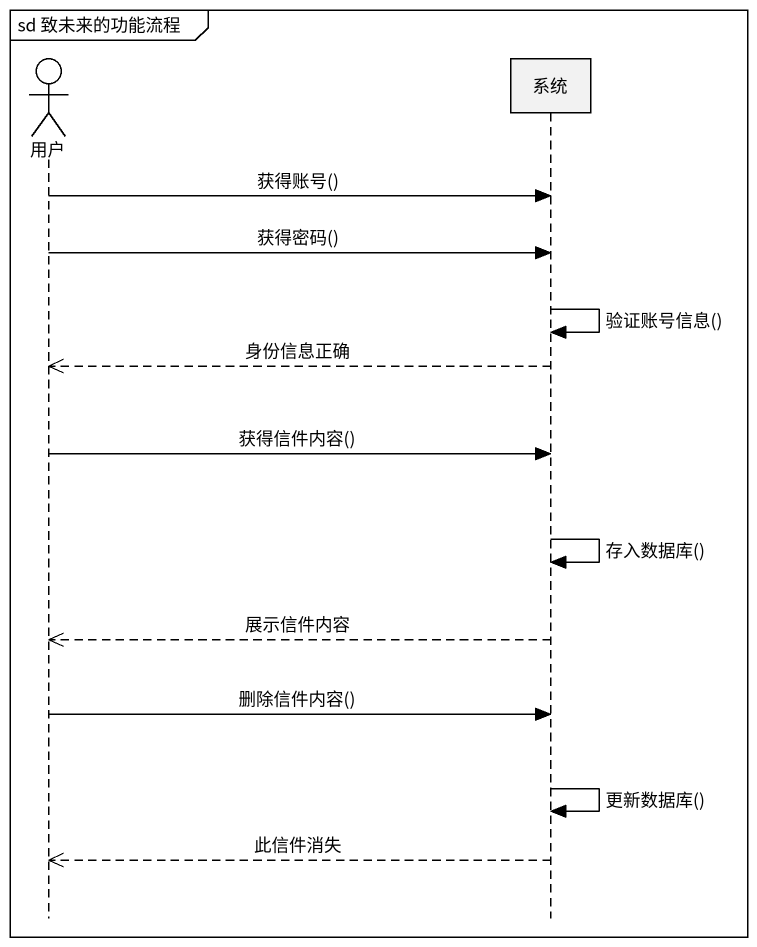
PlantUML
@startuml
mainframe sd 致未来的功能流程
hide footbox
actor 用户
participant 系统

用户 -> 系统 : 获得账号()
用户 -> 系统 : 获得密码()
系统 -> 系统 : 验证账号信息()
系统 -->> 用户 : 身份信息正确
用户 -> 系统 : 获得信件内容()
系统 -> 系统 : 存入数据库()
系统 -->> 用户 : 展示信件内容
用户 -> 系统 : 删除信件内容()
系统 -> 系统 : 更新数据库()
系统 -->> 用户 : 此信件消失
@enduml
